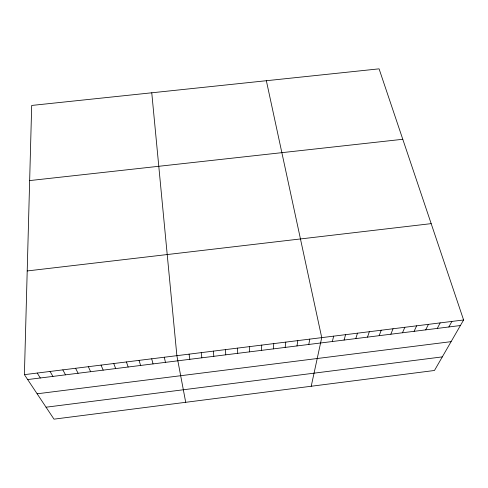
<?xml version="1.0" encoding="UTF-8"?>
<svg xmlns="http://www.w3.org/2000/svg" width="488" height="488" viewBox="0 0 488 488"><rect width="100%" height="100%" fill="white"/><g stroke="black" fill="none" stroke-linecap="round" stroke-linejoin="round"><path stroke-width="0.73" d="M249.581 351.854L249.685 346.608M24.4 374.65L31.69 105.445L379.078 68.845L463.6 319.975L434.466 370.483L53.991 419.155L24.4 374.65L463.6 319.975M261.464 350.372L261.745 345.108M273.329 348.889L273.786 343.607M285.169 347.407L285.803 342.112M296.991 345.937L297.802 340.618M308.794 344.461L309.776 339.123M311.216 386.252L321.732 337.635L266.356 80.721M332.334 341.521L333.67 336.153M344.077 340.057L345.583 334.67M355.801 338.593L357.478 333.188M367.501 337.129L369.349 331.712M379.182 335.671L381.201 330.236M390.845 334.213L393.035 328.76M402.484 332.761L404.845 327.289M414.105 331.309L416.636 325.825M425.707 329.864L428.409 324.361M437.291 328.418L440.158 322.897M448.856 326.972L451.888 321.433M46.043 407.205L442.311 356.88M37.131 393.798L451.095 341.655M27.663 379.56L460.397 325.533M27.206 270.95L431.178 223.638M29.652 180.584L402.783 139.281M37.234 373.052L40.303 377.986M50.044 371.459L52.924 376.407M62.83 369.867L65.514 374.839M75.597 368.275L78.086 373.265M88.334 366.689L90.634 371.697M101.053 365.109L103.163 370.136M113.747 363.53L115.668 368.574M126.422 361.95L128.149 367.019M139.068 360.376L140.605 365.463M151.695 358.802L153.043 363.908M164.297 357.234L165.456 362.358M185.714 402.307L176.876 355.667L151.762 92.793M189.063 354.154L189.856 359.308M201.233 352.635L201.843 357.814M213.378 351.128L213.811 356.319M225.499 349.615L225.755 354.831M237.601 348.109L237.68 353.342"/></g></svg>
